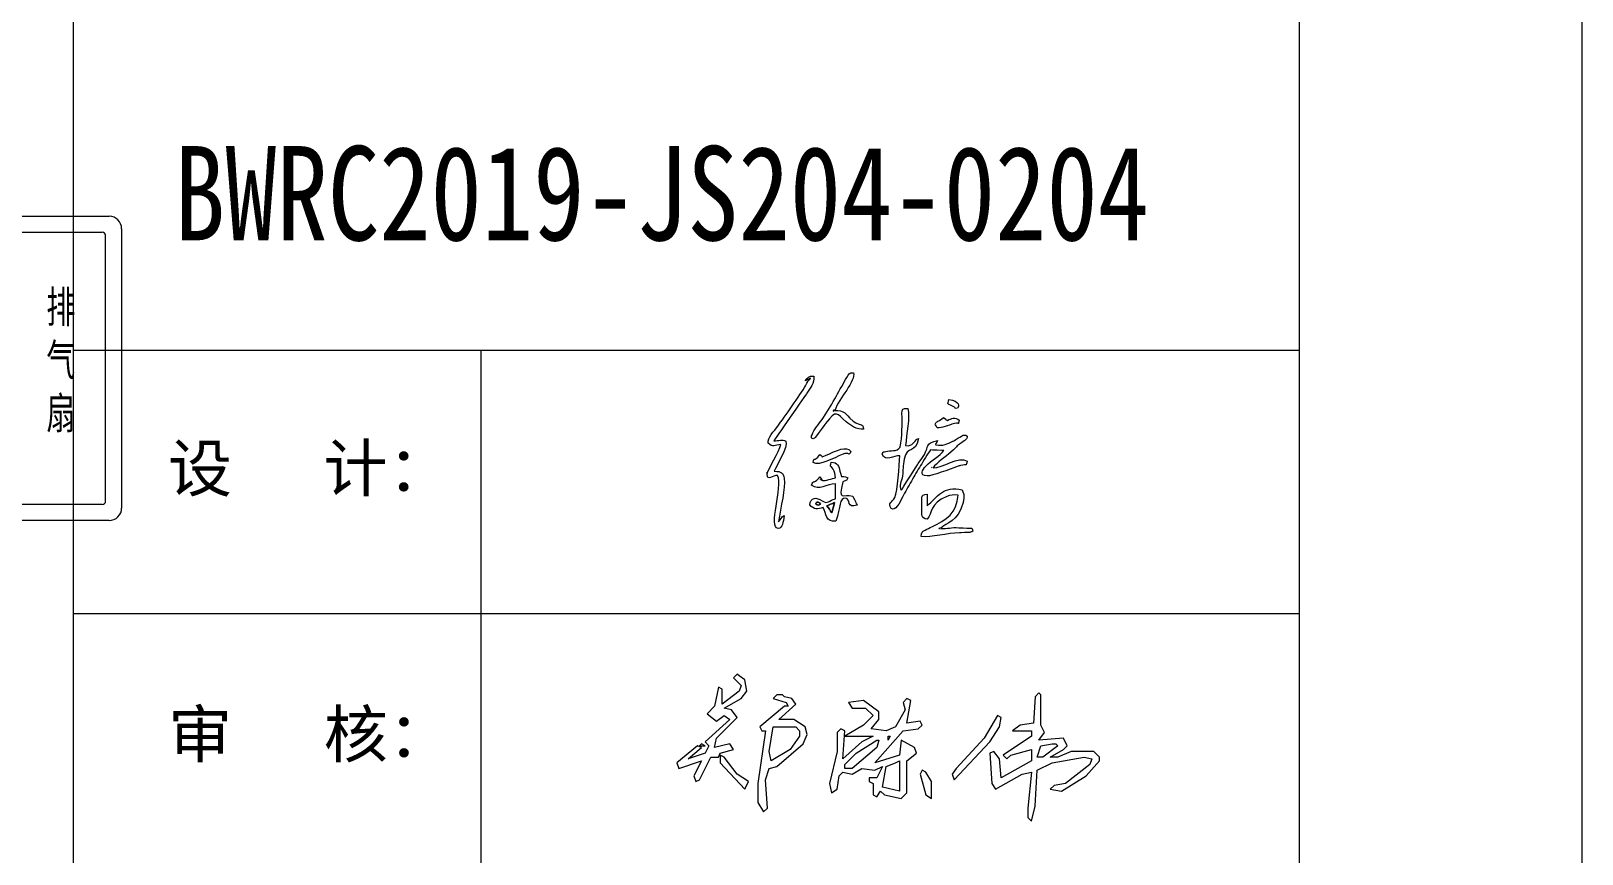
# Model space of a CAD drawing. Header units: millimetres. Extents: x 130143 to 328923, y 19139 to 134795.
# Drawn here: x 280981 to 287559, y 27743 to 31233 of the extents above; entities that cross this region are included whole.
import ezdxf
from ezdxf.enums import TextEntityAlignment as Align

# ---------------------------------------------------------------- set-up
doc = ezdxf.new("R2010")
doc.units = ezdxf.units.MM
doc.header["$LTSCALE"] = 10
doc.layers.add('邦威智能化', color=7, linetype='Continuous', lineweight=18)
doc.styles.get("Standard").update_dxf_attribs({"font": 'arial.ttf'})
doc.styles.add('仿宋体', font='', dxfattribs={"width": 0.8})
doc.styles.add('标准', font='', dxfattribs={"width": 0.667})
doc.styles.get('仿宋体').set_extended_font_data('宋体')
doc.styles.get('标准').set_extended_font_data('仿宋_gb2312')

# ---------------------------------------------------------------- blocks, each defined once
blk = doc.blocks.new('图框')
for p, q in [((34698.4, 589.7), (34698.4, -29110.3)), ((34698.4, -16833.3), (41198.4, -16833.3)), ((36860.1, -16833.3), (36860.1, -23716)), ((34698.4, -18229.8), (41198.4, -18229.8))]:
    blk.add_line(p, q)
for points in [[(-2301.6, 1739.7), (42698.4, 1739.7), (42698.4, -30260.3), (-2301.6, -30260.3)], [(-801.6, 589.7), (41198.4, 589.7), (41198.4, -29110.3), (-801.6, -29110.3)]]:
    blk.add_lwpolyline(points, close=True)
for s, p, p2 in [('设     计：', (35200, -17582.6), (36706.3, -17582.6)), ('审     核：', (35201.4, -18992.3), (36707.7, -18992.3))]:
    blk.add_text(s, height=245.65).set_placement(p, p2, align=Align.ALIGNED)
blk = doc.blocks.new('zcw')
at = {"linetype": 'Continuous', "elevation": 9684500}
for points in [[(448, 1160), (447, 1161), (445, 1159), (449, 1155), (448, 1152), (439, 1145), (439, 1153), (437, 1154), (435, 1144), (431, 1140), (436, 1136), (440, 1139), (443, 1137), (430, 1125), (432, 1123), (430, 1119), (421, 1116), (428, 1122), (426, 1123), (415, 1114), (416, 1111), (428, 1115), (424, 1107), (425, 1104), (427, 1105), (433, 1117), (437, 1117), (438, 1119), (445, 1121), (443, 1124), (435, 1122), (436, 1127), (447, 1138), (444, 1142), (440, 1143), (449, 1148), (452, 1152), (451, 1158), (448, 1160)], [(472, 1149), (471, 1150), (468, 1150), (466, 1148), (473, 1146), (474, 1144), (472, 1144), (459, 1133), (460, 1131), (462, 1131), (458, 1103), (458, 1093), (461, 1088), (463, 1090), (462, 1105), (464, 1111), (468, 1112), (482, 1124), (484, 1129), (483, 1133), (477, 1137), (469, 1137), (478, 1145), (476, 1148), (472, 1149)], [(539, 1147), (537, 1148), (535, 1146), (536, 1142), (531, 1133), (526, 1131), (518, 1132), (522, 1137), (522, 1141), (514, 1147), (506, 1146), (508, 1143), (515, 1143), (519, 1139), (514, 1134), (504, 1128), (519, 1128), (513, 1125), (503, 1116), (504, 1131), (502, 1132), (500, 1130), (500, 1120), (496, 1103), (497, 1098), (500, 1100), (501, 1107), (503, 1109), (508, 1108), (513, 1111), (520, 1110), (524, 1112), (521, 1106), (517, 1106), (517, 1104), (519, 1103), (519, 1097), (521, 1096), (523, 1099), (525, 1097), (534, 1095), (537, 1098), (537, 1115), (542, 1119), (541, 1122), (534, 1126), (533, 1118), (520, 1114), (535, 1131), (543, 1132), (545, 1134), (544, 1136), (537, 1135), (539, 1147)], [(608, 1150), (607, 1151), (605, 1149), (604, 1135), (597, 1134), (593, 1131), (603, 1131), (603, 1128), (588, 1118), (590, 1116), (592, 1118), (603, 1121), (603, 1115), (587, 1106), (586, 1116), (583, 1120), (581, 1119), (582, 1103), (584, 1100), (598, 1108), (603, 1109), (601, 1090), (601, 1085), (603, 1083), (605, 1091), (606, 1110), (614, 1114), (631, 1117), (635, 1116), (634, 1113), (621, 1103), (615, 1102), (613, 1100), (619, 1099), (632, 1107), (639, 1115), (639, 1117), (636, 1120), (624, 1120), (617, 1117), (613, 1117), (620, 1121), (622, 1123), (620, 1127), (607, 1126), (610, 1130), (608, 1134), (608, 1150)], [(587, 1138), (585, 1139), (578, 1127), (563, 1111), (561, 1108), (562, 1105), (581, 1125), (586, 1133), (587, 1138)], [(466, 1133), (474, 1133), (478, 1133), (480, 1131), (480, 1128), (475, 1121), (465, 1115), (464, 1120), (466, 1133)], [(527, 1128), (528, 1128), (527, 1126), (527, 1128)], [(430, 1123), (428, 1124), (427, 1123), (430, 1123)], [(521, 1126), (522, 1126), (521, 1122), (508, 1111), (504, 1111), (504, 1113), (510, 1119), (521, 1126)], [(614, 1124), (616, 1124), (617, 1123), (609, 1117), (606, 1117), (608, 1123), (614, 1124)], [(440, 1117), (438, 1118), (438, 1114), (451, 1100), (453, 1104), (447, 1108), (440, 1117)], [(531, 1114), (533, 1115), (533, 1099), (524, 1101), (526, 1112), (531, 1114)], [(547, 1109), (545, 1110), (544, 1108), (547, 1097), (550, 1095), (550, 1104), (547, 1109)]]:
    blk.add_lwpolyline(points, dxfattribs=at)

msp = doc.modelspace()

# ---------------------------------------------------------------- linework, layer by layer
at = {"layer": '邦威智能化', "color": 0}
for p, q in [((280074.7983, 30447.76932, 0.49906), (281312.2983, 30447.76932, 0.49906)), ((281364.7983, 30395.26932, 0.49906), (281364.7983, 29210.26932, 0.49906)), ((280156.9233, 30379.89432, 0.49906), (281282.6733, 30379.89432, 0.49906)), ((281296.9233, 29239.89434, 0.49906), (281296.9233, 30365.64432, 0.49906)), ((281282.6733, 29225.64432, 0.49906), (280156.9233, 29225.64432, 0.49906)), ((281312.2983, 29157.76932, 0.49906), (280074.7983, 29157.76932, 0.49906))]:
    msp.add_line(p, q, dxfattribs=at)
for centre, radius, start, end in [((281312.2983, 30395.26932, 0.49906), 52.5, 0, 89.999999998), ((281282.6733, 30365.64432, 0.49906), 14.25, 0, 90), ((281282.6733, 29239.89432, 0.49906), 14.25, 270, 0.000077275), ((281312.2983, 29210.26932, 0.49906), 52.5, 269.99999999, 0)]:
    msp.add_arc(centre, radius, start, end, dxfattribs=at)
at = {"layer": '邦威智能化'}
for points, knots in [([(284264.19526, 29750.20603, 0), (284264.19526, 29750.20603, 0), (284287.07941, 29760.87099, 0), (284287.07941, 29760.87099, 0), (284287.07941, 29760.87099, 0), (284275.85853, 29743.68323, 0), (284284.13443, 29766.05683, 0), (284265.04139, 29728.8695, 0), (284265.04139, 29728.8695, 0), (284245.62157, 29691.05969, 0), (284175.23342, 29596.20066, 0), (284148.42591, 29558.30048, 0), (284148.42591, 29558.30048, 0), (284133.60402, 29537.33487, 0), (284103.35218, 29508.3646, 0), (284106.88585, 29485.46804, 0), (284106.88585, 29485.46804, 0), (284127.42383, 29467.34581, 0), (284135.07217, 29476.16274, 0), (284161.38943, 29480.69006, 0), (284161.38943, 29480.69006, 0), (284154.22747, 29449.42597, 0), (284108.0022, 29374.75357, 0), (284104.5135, 29361.00389, 0), (284104.5135, 29361.00389, 0), (284100.37436, 29344.72128, 0), (284104.68962, 29378.60319, 0), (284103.29773, 29353.57063, 0), (284103.29773, 29353.57063, 0), (284101.5325, 29321.86571, 0), (284127.55747, 29350.40277, 0), (284147.29535, 29349.16877, 0), (284147.29535, 29349.16877, 0), (284171.97144, 29300.85561, 0), (284104.20982, 29125.15065, 0), (284150.29568, 29123.93572, 0), (284150.29568, 29123.93572, 0), (284168.54419, 29126.49691, 0), (284170.80673, 29148.50851, 0), (284174.75742, 29178.70563, 0), (284174.75742, 29178.70563, 0), (284162.01918, 29170.43909, 0), (284162.04463, 29163.74243, 0), (284151.78857, 29151.9297, 0), (284151.78857, 29151.9297, 0), (284159.50696, 29214.43481, 0), (284182.4062, 29294.70014, 0), (284175.36497, 29336.45084, 0), (284175.36497, 29336.45084, 0), (284171.3917, 29360.03617, 0), (284163.97454, 29366.5467, 0), (284132.8856, 29366.46051, 0), (284132.8856, 29366.46051, 0), (284143.28096, 29393.87635, 0), (284192.95141, 29467.6101, 0), (284182.22787, 29494.58159, 0), (284182.22787, 29494.58159, 0), (284168.20759, 29502.81555, 0), (284152.83737, 29495.74847, 0), (284131.26541, 29495.6264, 0), (284131.26541, 29495.6264, 0), (284131.26541, 29495.6264, 0), (284271.36019, 29697.35303, 0), (284271.36019, 29697.35303, 0), (284271.36019, 29697.35303, 0), (284287.87886, 29722.91827, 0), (284303.05426, 29736.82829, 0), (284301.21068, 29769.5832, 0), (284301.21068, 29769.5832, 0), (284277.30267, 29771.05548, 0), (284277.74692, 29765.44862, 0), (284264.19526, 29750.20603, 0)], [0, 0, 0, 0, 0.0526315789, 0.0526315789, 0.0526315789, 0.0526315889, 0.1052631579, 0.1052631579, 0.1052631579, 0.1052631679, 0.1578947368, 0.1578947368, 0.1578947368, 0.1578947468, 0.2105263158, 0.2105263158, 0.2105263158, 0.2105263258, 0.2631578947, 0.2631578947, 0.2631578947, 0.2631579047, 0.3157894737, 0.3157894737, 0.3157894737, 0.3157894837, 0.3684210526, 0.3684210526, 0.3684210526, 0.3684210626, 0.4210526316, 0.4210526316, 0.4210526316, 0.4210526416, 0.4736842105, 0.4736842105, 0.4736842105, 0.4736842205, 0.5263157895, 0.5263157895, 0.5263157895, 0.5263157995, 0.5789473684, 0.5789473684, 0.5789473684, 0.5789473784, 0.6315789474, 0.6315789474, 0.6315789474, 0.6315789574, 0.6842105263, 0.6842105263, 0.6842105263, 0.6842105363, 0.7368421053, 0.7368421053, 0.7368421053, 0.7368421153, 0.7894736842, 0.7894736842, 0.7894736842, 0.7894736942, 0.8421052632, 0.8421052632, 0.8421052632, 0.8421052732, 0.8947368421, 0.8947368421, 0.8947368421, 0.8947368521, 1, 1, 1, 1]), ([(284512.0343, 29544.78512, 0), (284509.03129, 29577.59567, 0), (284494.16394, 29551.01105, 0), (284454.1106, 29591.89528, 0), (284454.1106, 29591.89528, 0), (284426.7859, 29619.78448, 0), (284431.48885, 29621.73501, 0), (284389.75083, 29624.70225, 0), (284389.75083, 29624.70225, 0), (284407.89491, 29675.65959, 0), (284480.31301, 29750.12642, 0), (284469.41794, 29784.50996, 0), (284469.41794, 29784.50996, 0), (284450.86366, 29784.88473, 0), (284449.85999, 29778.31355, 0), (284441.64024, 29764.84114, 0), (284441.64024, 29764.84114, 0), (284411.76893, 29715.87385, 0), (284382.62959, 29655.38901, 0), (284342.06014, 29593.8689, 0), (284342.06014, 29593.8689, 0), (284329.69873, 29575.12301, 0), (284307.52101, 29552.28668, 0), (284296.88207, 29529.25445, 0), (284296.88207, 29529.25445, 0), (284293.024, 29520.90677, 0), (284282.37522, 29497.67194, 0), (284304.55762, 29506.68564, 0), (284304.55762, 29506.68564, 0), (284304.55762, 29506.68564, 0), (284351.2356, 29569.58471, 0), (284351.2356, 29569.58471, 0), (284351.2356, 29569.58471, 0), (284399.2991, 29632.49393, 0), (284397.18148, 29610.5725, 0), (284437.93178, 29575.97405, 0), (284437.93178, 29575.97405, 0), (284455.74136, 29560.85335, 0), (284484.78644, 29541.45643, 0), (284512.0343, 29544.78512, 0)], [0, 0, 0, 0, 0.0909090909, 0.0909090909, 0.0909090909, 0.0909091009, 0.1818181818, 0.1818181818, 0.1818181818, 0.1818181918, 0.2727272727, 0.2727272727, 0.2727272727, 0.2727272827, 0.3636363636, 0.3636363636, 0.3636363636, 0.3636363736, 0.4545454545, 0.4545454545, 0.4545454545, 0.4545454645, 0.5454545455, 0.5454545455, 0.5454545455, 0.5454545555, 0.6363636364, 0.6363636364, 0.6363636364, 0.6363636464, 0.7272727273, 0.7272727273, 0.7272727273, 0.7272727373, 0.8181818182, 0.8181818182, 0.8181818182, 0.8181818282, 1, 1, 1, 1]), ([(284873.67033, 29671.10388, 0), (284868.46832, 29646.14972, 0), (284863.04869, 29656.23608, 0), (284897.16833, 29638.38408, 0), (284897.16833, 29638.38408, 0), (284899.30909, 29637.26912, 0), (284900.10464, 29627.27839, 0), (284911.49723, 29635.64181, 0), (284911.49723, 29635.64181, 0), (284918.03544, 29640.43989, 0), (284921.35259, 29665.13508, 0), (284873.67033, 29671.10388, 0)], [0, 0, 0, 0, 0.25, 0.25, 0.25, 0.25000001, 0.5, 0.5, 0.5, 0.50000001, 1, 1, 1, 1]), ([(284386.21998, 29626.41465, 0), (284386.78493, 29626.93084, 0), (284387.34452, 29625.11684, 0), (284387.22382, 29624.36486, 0), (284387.22382, 29624.36486, 0), (284387.17412, 29624.05522, 0), (284387.64984, 29623.48543, 0), (284387.63304, 29623.52216, 0), (284387.63304, 29623.52216, 0), (284387.55195, 29623.68831, 0), (284376.83219, 29617.96199, 0), (284386.21998, 29626.41465, 0)], [0, 0, 0, 0, 0.25, 0.25, 0.25, 0.25000001, 0.5, 0.5, 0.5, 0.50000001, 1, 1, 1, 1]), ([(284667.96401, 29469.29658, 0), (284651.87578, 29447.33183, 0), (284625.39929, 29456.3003, 0), (284606.80165, 29450.85722, 0), (284606.80165, 29450.85722, 0), (284586.85215, 29445.01291, 0), (284597.73187, 29451.70043, 0), (284590.96918, 29438.43655, 0), (284590.96918, 29438.43655, 0), (284603.64972, 29404.6115, 0), (284640.60155, 29432.7446, 0), (284665.35801, 29432.56539, 0), (284665.35801, 29432.56539, 0), (284662.37699, 29391.58959, 0), (284658.82095, 29282.57791, 0), (284644.81001, 29255.03911, 0), (284644.81001, 29255.03911, 0), (284633.79551, 29233.37731, 0), (284613.17759, 29233.82809, 0), (284628.7589, 29209.24169, 0), (284628.7589, 29209.24169, 0), (284647.80839, 29193.54197, 0), (284664.14443, 29234.04736, 0), (284676.80652, 29256.53934, 0), (284676.80652, 29256.53934, 0), (284689.45775, 29278.99904, 0), (284701.77272, 29300.42375, 0), (284714.81034, 29324.61935, 0), (284714.81034, 29324.61935, 0), (284727.84707, 29348.80942, 0), (284740.91851, 29369.82345, 0), (284754.23371, 29390.41269, 0), (284754.23371, 29390.41269, 0), (284765.85311, 29408.38722, 0), (284784.32037, 29443.23051, 0), (284795.66633, 29457.06324, 0), (284795.66633, 29457.06324, 0), (284795.66633, 29457.06324, 0), (284852.92773, 29454.20203, 0), (284852.92773, 29454.20203, 0), (284852.92773, 29454.20203, 0), (284837.20572, 29431.6567, 0), (284800.09509, 29413.87722, 0), (284776.25017, 29388.10967, 0), (284776.25017, 29388.10967, 0), (284762.38211, 29373.12204, 0), (284746.21869, 29348.9574, 0), (284781.23466, 29346.51327, 0), (284781.23466, 29346.51327, 0), (284802.6552, 29345.02053, 0), (284879.59386, 29376.34332, 0), (284906.76937, 29385.44037, 0), (284906.76937, 29385.44037, 0), (284909.43577, 29386.32823, 0), (284916.42893, 29388.80163, 0), (284916.757, 29388.90211, 0), (284916.757, 29388.90211, 0), (284916.757, 29388.90211, 0), (284923.60433, 29390.8204, 0), (284923.60433, 29390.8204, 0), (284923.60433, 29390.8204, 0), (284954.481, 29398.20608, 0), (284945.01439, 29386.47082, 0), (284951.43391, 29409.36358, 0), (284951.43391, 29409.36358, 0), (284916.03141, 29433.11017, 0), (284846.05195, 29379.38459, 0), (284806.72583, 29381.15933, 0), (284806.72583, 29381.15933, 0), (284819.20501, 29400.53289, 0), (284862.75911, 29429.69346, 0), (284882.3882, 29447.35792, 0), (284882.3882, 29447.35792, 0), (284917.19876, 29478.68755, 0), (284901.14392, 29470.182, 0), (284938.91795, 29495.69893, 0), (284938.91795, 29495.69893, 0), (284943.4779, 29498.77272, 0), (284945.83111, 29499.22876, 0), (284948.42432, 29504.18361, 0), (284948.42432, 29504.18361, 0), (284952.2363, 29511.46673, 0), (284957.07582, 29523.03153, 0), (284934.03257, 29519.39663, 0), (284934.03257, 29519.39663, 0), (284934.03257, 29519.39663, 0), (284890.22443, 29493.60044, 0), (284890.22443, 29493.60044, 0), (284890.22443, 29493.60044, 0), (284867.11267, 29481.58813, 0), (284850.05883, 29473.25426, 0), (284818.25346, 29478.10399, 0), (284818.25346, 29478.10399, 0), (284816.05916, 29489.06222, 0), (284815.32541, 29471.87571, 0), (284826.10609, 29497.06311, 0), (284826.10609, 29497.06311, 0), (284826.10609, 29497.06311, 0), (284795.49754, 29487.49618, 0), (284795.49754, 29487.49618, 0), (284795.49754, 29487.49618, 0), (284770.73381, 29467.55912, 0), (284795.97962, 29465.76435, 0), (284743.51999, 29399.17652, 0), (284743.51999, 29399.17652, 0), (284743.51999, 29399.17652, 0), (284672.11472, 29285.71884, 0), (284672.11472, 29285.71884, 0), (284672.11472, 29285.71884, 0), (284660.70666, 29308.31958, 0), (284672.80858, 29318.45214, 0), (284676.96732, 29347.57795, 0), (284676.96732, 29347.57795, 0), (284680.20295, 29370.21039, 0), (284678.90661, 29390.47351, 0), (284684.00994, 29417.60441, 0), (284684.00994, 29417.60441, 0), (284695.7481, 29479.92373, 0), (284733.51586, 29437.59142, 0), (284745.64262, 29504.80541, 0), (284745.64262, 29504.80541, 0), (284731.48084, 29501.94559, 0), (284739.80458, 29500.23525, 0), (284722.80662, 29485.04103, 0), (284722.80662, 29485.04103, 0), (284714.38455, 29477.51665, 0), (284706.17855, 29473.10537, 0), (284690.56401, 29475.6116, 0), (284690.56401, 29475.6116, 0), (284693.60304, 29521.64857, 0), (284710.149, 29598.056, 0), (284699.79286, 29632.22826, 0), (284699.79286, 29632.22826, 0), (284675.60048, 29634.75575, 0), (284674.40345, 29630.33681, 0), (284675.05145, 29611.79419, 0), (284675.05145, 29611.79419, 0), (284676.64115, 29566.11458, 0), (284675.05952, 29514.70515, 0), (284667.96401, 29469.29658, 0)], [0, 0, 0, 0, 0.0277777778, 0.0277777778, 0.0277777778, 0.0277777878, 0.0555555556, 0.0555555556, 0.0555555556, 0.0555555656, 0.0833333333, 0.0833333333, 0.0833333333, 0.0833333433, 0.1111111111, 0.1111111111, 0.1111111111, 0.1111111211, 0.1388888889, 0.1388888889, 0.1388888889, 0.1388888989, 0.1666666667, 0.1666666667, 0.1666666667, 0.1666666767, 0.1944444444, 0.1944444444, 0.1944444444, 0.1944444544, 0.2222222222, 0.2222222222, 0.2222222222, 0.2222222322, 0.25, 0.25, 0.25, 0.25000001, 0.2777777778, 0.2777777778, 0.2777777778, 0.2777777878, 0.3055555556, 0.3055555556, 0.3055555556, 0.3055555656, 0.3333333333, 0.3333333333, 0.3333333333, 0.3333333433, 0.3611111111, 0.3611111111, 0.3611111111, 0.3611111211, 0.3888888889, 0.3888888889, 0.3888888889, 0.3888888989, 0.4166666667, 0.4166666667, 0.4166666667, 0.4166666767, 0.4444444444, 0.4444444444, 0.4444444444, 0.4444444544, 0.4722222222, 0.4722222222, 0.4722222222, 0.4722222322, 0.5, 0.5, 0.5, 0.50000001, 0.5277777778, 0.5277777778, 0.5277777778, 0.5277777878, 0.5555555556, 0.5555555556, 0.5555555556, 0.5555555656, 0.5833333333, 0.5833333333, 0.5833333333, 0.5833333433, 0.6111111111, 0.6111111111, 0.6111111111, 0.6111111211, 0.6388888889, 0.6388888889, 0.6388888889, 0.6388888989, 0.6666666667, 0.6666666667, 0.6666666667, 0.6666666767, 0.6944444444, 0.6944444444, 0.6944444444, 0.6944444544, 0.7222222222, 0.7222222222, 0.7222222222, 0.7222222322, 0.75, 0.75, 0.75, 0.75000001, 0.7777777778, 0.7777777778, 0.7777777778, 0.7777777878, 0.8055555556, 0.8055555556, 0.8055555556, 0.8055555656, 0.8333333333, 0.8333333333, 0.8333333333, 0.8333333433, 0.8611111111, 0.8611111111, 0.8611111111, 0.8611111211, 0.8888888889, 0.8888888889, 0.8888888889, 0.8888888989, 0.9166666667, 0.9166666667, 0.9166666667, 0.9166666767, 0.9444444444, 0.9444444444, 0.9444444444, 0.9444444544, 1, 1, 1, 1]), ([(284867.52159, 29582.37055, 0), (284849.54136, 29591.41026, 0), (284870.74322, 29581.55854, 0), (284851.38284, 29594.7559, 0), (284851.38284, 29594.7559, 0), (284824.33224, 29572.97395, 0), (284827.04018, 29582.74265, 0), (284815.15696, 29566.23405, 0), (284815.15696, 29566.23405, 0), (284815.15696, 29566.23405, 0), (284824.95036, 29550.81759, 0), (284824.95036, 29550.81759, 0), (284824.95036, 29550.81759, 0), (284845.37474, 29549.01966, 0), (284867.22263, 29561.4617, 0), (284898.19097, 29568.6058, 0), (284898.19097, 29568.6058, 0), (284921.99182, 29574.09851, 0), (284911.27134, 29559.74568, 0), (284917.61754, 29582.88841, 0), (284917.61754, 29582.88841, 0), (284901.09681, 29596.63956, 0), (284884.32935, 29590.90273, 0), (284867.52159, 29582.37055, 0)], [0, 0, 0, 0, 0.1428571429, 0.1428571429, 0.1428571429, 0.1428571529, 0.2857142857, 0.2857142857, 0.2857142857, 0.2857142957, 0.4285714286, 0.4285714286, 0.4285714286, 0.4285714386, 0.5714285714, 0.5714285714, 0.5714285714, 0.5714285814, 0.7142857143, 0.7142857143, 0.7142857143, 0.7142857243, 1, 1, 1, 1]), ([(284326.48455, 29437.6754, 0), (284298.40333, 29399.08354, 0), (284305.6803, 29434.35039, 0), (284297.58683, 29403.81999, 0), (284297.58683, 29403.81999, 0), (284326.18953, 29386.64931, 0), (284385.08845, 29422.5067, 0), (284421.6746, 29437.93722, 0), (284421.6746, 29437.93722, 0), (284454.98318, 29451.9938, 0), (284447.15374, 29425.33449, 0), (284457.71529, 29450.21676, 0), (284457.71529, 29450.21676, 0), (284439.55663, 29477.79178, 0), (284399.07499, 29453.03839, 0), (284350.04507, 29433.50812, 0), (284350.04507, 29433.50812, 0), (284328.19041, 29424.80481, 0), (284346.09647, 29424.13706, 0), (284326.48455, 29437.6754, 0)], [0, 0, 0, 0, 0.1666666667, 0.1666666667, 0.1666666667, 0.1666666767, 0.3333333333, 0.3333333333, 0.3333333333, 0.3333333433, 0.5, 0.5, 0.5, 0.50000001, 0.6666666667, 0.6666666667, 0.6666666667, 0.6666666767, 1, 1, 1, 1]), ([(284392.435, 29338.31123, 0), (284382.81765, 29336.20231, 0), (284345.69528, 29324.67489, 0), (284338.52089, 29327.85689, 0), (284338.52089, 29327.85689, 0), (284316.73654, 29337.50717, 0), (284343.42374, 29320.73469, 0), (284331.9284, 29334.09893, 0), (284331.9284, 29334.09893, 0), (284331.9284, 29334.09893, 0), (284325.96177, 29342.82681, 0), (284325.96177, 29342.82681, 0), (284325.96177, 29342.82681, 0), (284320.03426, 29334.90771, 0), (284326.41331, 29341.68238, 0), (284319.08179, 29333.92058, 0), (284319.08179, 29333.92058, 0), (284318.22734, 29333.01413, 0), (284315.20328, 29329.898, 0), (284314.16105, 29328.98766, 0), (284314.16105, 29328.98766, 0), (284296.79816, 29313.85202, 0), (284301.20653, 29330.68127, 0), (284291.48592, 29307.57537, 0), (284291.48592, 29307.57537, 0), (284323.65701, 29283.20175, 0), (284354.69353, 29311.97235, 0), (284393.01186, 29313.21222, 0), (284393.01186, 29313.21222, 0), (284393.01186, 29313.21222, 0), (284393.25686, 29249.36655, 0), (284393.25686, 29249.36655, 0), (284393.25686, 29249.36655, 0), (284364.82318, 29243.73832, 0), (284360.6692, 29224.71301, 0), (284335.97539, 29241.14852, 0), (284335.97539, 29241.14852, 0), (284311.11708, 29257.68985, 0), (284288.46752, 29257.17924, 0), (284283.57006, 29223.66302, 0), (284283.57006, 29223.66302, 0), (284301.43938, 29203.64941, 0), (284317.3877, 29204.74217, 0), (284341.18578, 29212.23176, 0), (284341.18578, 29212.23176, 0), (284353.78464, 29186.80256, 0), (284351.80794, 29149.2217, 0), (284394.86973, 29154.71398, 0), (284394.86973, 29154.71398, 0), (284414.88614, 29213.69682, 0), (284408.25114, 29255.71695, 0), (284436.21083, 29251.9609, 0), (284436.21083, 29251.9609, 0), (284457.03153, 29249.1692, 0), (284439.95728, 29206.64408, 0), (284484.48001, 29223.35866, 0), (284484.48001, 29223.35866, 0), (284480.08935, 29237.94764, 0), (284484.70474, 29223.80468, 0), (284479.28435, 29233.25026, 0), (284479.28435, 29233.25026, 0), (284479.28435, 29233.25026, 0), (284466.57828, 29261.50981, 0), (284466.57828, 29261.50981, 0), (284466.57828, 29261.50981, 0), (284423.83197, 29270.95146, 0), (284403.95266, 29237.91154, 0), (284424.03701, 29321.16959, 0), (284424.03701, 29321.16959, 0), (284443.68123, 29332.32054, 0), (284436.28454, 29320.23037, 0), (284445.27202, 29338.16794, 0), (284445.27202, 29338.16794, 0), (284413.91044, 29356.20681, 0), (284422.0666, 29325.5014, 0), (284412.05533, 29366.48671, 0), (284412.05533, 29366.48671, 0), (284407.03414, 29387.04142, 0), (284402.958, 29404.75606, 0), (284375.04018, 29405.06268, 0), (284375.04018, 29405.06268, 0), (284368.09677, 29377.88115, 0), (284371.7097, 29395.93838, 0), (284383.53875, 29375.28919, 0), (284383.53875, 29375.28919, 0), (284389.89616, 29364.19022, 0), (284392.67178, 29353.77958, 0), (284392.435, 29338.31123, 0)], [0, 0, 0, 0, 0.0434782609, 0.0434782609, 0.0434782609, 0.0434782709, 0.0869565217, 0.0869565217, 0.0869565217, 0.0869565317, 0.1304347826, 0.1304347826, 0.1304347826, 0.1304347926, 0.1739130435, 0.1739130435, 0.1739130435, 0.1739130535, 0.2173913043, 0.2173913043, 0.2173913043, 0.2173913143, 0.2608695652, 0.2608695652, 0.2608695652, 0.2608695752, 0.3043478261, 0.3043478261, 0.3043478261, 0.3043478361, 0.347826087, 0.347826087, 0.347826087, 0.347826097, 0.3913043478, 0.3913043478, 0.3913043478, 0.3913043578, 0.4347826087, 0.4347826087, 0.4347826087, 0.4347826187, 0.4782608696, 0.4782608696, 0.4782608696, 0.4782608796, 0.5217391304, 0.5217391304, 0.5217391304, 0.5217391404, 0.5652173913, 0.5652173913, 0.5652173913, 0.5652174013, 0.6086956522, 0.6086956522, 0.6086956522, 0.6086956622, 0.652173913, 0.652173913, 0.652173913, 0.652173923, 0.6956521739, 0.6956521739, 0.6956521739, 0.6956521839, 0.7391304348, 0.7391304348, 0.7391304348, 0.7391304448, 0.7826086957, 0.7826086957, 0.7826086957, 0.7826087057, 0.8260869565, 0.8260869565, 0.8260869565, 0.8260869665, 0.8695652174, 0.8695652174, 0.8695652174, 0.8695652274, 0.9130434783, 0.9130434783, 0.9130434783, 0.9130434883, 1, 1, 1, 1]), ([(284800.79162, 29383.87002, 0), (284800.79162, 29383.87002, 0), (284802.55398, 29381.06893, 0), (284802.55398, 29381.06893, 0), (284802.55398, 29381.06893, 0), (284802.35882, 29381.37249, 0), (284799.87649, 29383.2569, 0), (284800.79162, 29383.87002, 0)], [0, 0, 0, 0, 0.3333333333, 0.3333333333, 0.3333333333, 0.3333333433, 1, 1, 1, 1]), ([(284781.93955, 29219.52475, 0), (284781.93955, 29219.52475, 0), (284782.19249, 29268.66325, 0), (284782.19249, 29268.66325, 0), (284782.19249, 29268.66325, 0), (284749.82969, 29267.14241, 0), (284760.67866, 29254.09743, 0), (284759.51435, 29217.37305, 0), (284759.51435, 29217.37305, 0), (284758.56058, 29187.29611, 0), (284753.25801, 29167.43991, 0), (284782.10305, 29163.12206, 0), (284782.10305, 29163.12206, 0), (284804.85992, 29187.94125, 0), (284791.5364, 29231.64747, 0), (284865.66098, 29259.07743, 0), (284865.66098, 29259.07743, 0), (284882.46052, 29265.29688, 0), (284891.03484, 29268.00993, 0), (284912.82262, 29265.7663, 0), (284912.82262, 29265.7663, 0), (284908.55361, 29188.42626, 0), (284863.42423, 29160.65287, 0), (284801.48204, 29130.71174, 0), (284801.48204, 29130.71174, 0), (284792.06808, 29126.15971, 0), (284782.58634, 29121.85678, 0), (284773.72646, 29116.86985, 0), (284773.72646, 29116.86985, 0), (284759.90265, 29109.08382, 0), (284758.40389, 29109.53423, 0), (284755.95277, 29089.95201, 0), (284755.95277, 29089.95201, 0), (284798.28061, 29083.66292, 0), (284870.80123, 29105.44611, 0), (284918.45372, 29105.05168, 0), (284918.45372, 29105.05168, 0), (284918.45372, 29105.05168, 0), (284962.66372, 29107.4501, 0), (284962.66372, 29107.4501, 0), (284962.66372, 29107.4501, 0), (284974.71798, 29110.64251, 0), (284967.56406, 29107.80357, 0), (284975.66384, 29112.57787, 0), (284975.66384, 29112.57787, 0), (284972.04597, 29132.47629, 0), (284975.141, 29122.53618, 0), (284915.64492, 29127.1286, 0), (284915.64492, 29127.1286, 0), (284882.7431, 29129.67012, 0), (284870.87432, 29121.80283, 0), (284837.97421, 29124.21363, 0), (284837.97421, 29124.21363, 0), (284862.92941, 29150.29074, 0), (284913.32529, 29149.46165, 0), (284933.97712, 29234.34713, 0), (284933.97712, 29234.34713, 0), (284941.01762, 29263.29965, 0), (284937.76205, 29263.01681, 0), (284930.96956, 29287.09435, 0), (284930.96956, 29287.09435, 0), (284851.64105, 29309.29307, 0), (284822.71347, 29254.79189, 0), (284781.93955, 29219.52475, 0)], [0, 0, 0, 0, 0.0588235294, 0.0588235294, 0.0588235294, 0.0588235394, 0.1176470588, 0.1176470588, 0.1176470588, 0.1176470688, 0.1764705882, 0.1764705882, 0.1764705882, 0.1764705982, 0.2352941176, 0.2352941176, 0.2352941176, 0.2352941276, 0.2941176471, 0.2941176471, 0.2941176471, 0.2941176571, 0.3529411765, 0.3529411765, 0.3529411765, 0.3529411865, 0.4117647059, 0.4117647059, 0.4117647059, 0.4117647159, 0.4705882353, 0.4705882353, 0.4705882353, 0.4705882453, 0.5294117647, 0.5294117647, 0.5294117647, 0.5294117747, 0.5882352941, 0.5882352941, 0.5882352941, 0.5882353041, 0.6470588235, 0.6470588235, 0.6470588235, 0.6470588335, 0.7058823529, 0.7058823529, 0.7058823529, 0.7058823629, 0.7647058824, 0.7647058824, 0.7647058824, 0.7647058924, 0.8235294118, 0.8235294118, 0.8235294118, 0.8235294218, 0.8823529412, 0.8823529412, 0.8823529412, 0.8823529512, 1, 1, 1, 1]), ([(284308.79849, 29229.21585, 0), (284313.40164, 29243.19502, 0), (284324.50082, 29232.94572, 0), (284329.93259, 29227.28132, 0), (284329.93259, 29227.28132, 0), (284318.4515, 29222.00615, 0), (284321.67426, 29219.01036, 0), (284308.79849, 29229.21585, 0)], [0, 0, 0, 0, 0.3333333333, 0.3333333333, 0.3333333333, 0.3333333433, 1, 1, 1, 1]), ([(284355.69652, 29220.30455, 0), (284364.94267, 29223.21037, 0), (284379.72254, 29229.8504, 0), (284389.39173, 29233.44832, 0), (284389.39173, 29233.44832, 0), (284389.39173, 29233.44832, 0), (284377.64014, 29189.63216, 0), (284377.64014, 29189.63216, 0), (284377.64014, 29189.63216, 0), (284368.57062, 29201.32525, 0), (284365.49563, 29208.84601, 0), (284355.69652, 29220.30455, 0)], [0, 0, 0, 0, 0.25, 0.25, 0.25, 0.25000001, 0.5, 0.5, 0.5, 0.50000001, 1, 1, 1, 1]), ([(284833.92885, 29124.52263, 0), (284834.33283, 29124.70735, 0), (284835.02132, 29124.12042, 0), (284834.95674, 29123.68272, 0), (284834.95674, 29123.68272, 0), (284834.92745, 29123.50026, 0), (284835.38235, 29123.33083, 0), (284835.37771, 29123.33724, 0), (284835.37771, 29123.33724, 0), (284835.29258, 29123.40762, 0), (284827.9997, 29121.78771, 0), (284833.92885, 29124.52263, 0)], [0, 0, 0, 0, 0.25, 0.25, 0.25, 0.25000001, 0.5, 0.5, 0.5, 0.50000001, 1, 1, 1, 1])]:
    msp.add_open_spline(points, degree=3, knots=knots, dxfattribs=at)
at = {"layer": '邦威智能化', "color": 7}
for points, knots in [([(284308.79849, 29229.21585, 0), (284321.67426, 29219.01036, 0), (284318.4515, 29222.00615, 0), (284329.93259, 29227.28132, 0), (284329.93259, 29227.28132, 0), (284324.50082, 29232.94572, 0), (284313.40164, 29243.19502, 0), (284308.79849, 29229.21585, 0)], [0, 0, 0, 0, 0.3333333333, 0.3333333333, 0.3333333333, 0.3333333433, 1, 1, 1, 1]), ([(284355.69652, 29220.30455, 0), (284365.49563, 29208.84601, 0), (284368.57062, 29201.32525, 0), (284377.64014, 29189.63216, 0), (284377.64014, 29189.63216, 0), (284377.64014, 29189.63216, 0), (284389.39173, 29233.44832, 0), (284389.39173, 29233.44832, 0), (284389.39173, 29233.44832, 0), (284379.72254, 29229.8504, 0), (284364.94267, 29223.21037, 0), (284355.69652, 29220.30455, 0)], [0, 0, 0, 0, 0.25, 0.25, 0.25, 0.25000001, 0.5, 0.5, 0.5, 0.50000001, 1, 1, 1, 1])]:
    msp.add_open_spline(points, degree=3, knots=knots, dxfattribs=at)

# ---------------------------------------------------------------- block references
at = {"layer": '邦威智能化', "xscale": 0.8000000000029104, "yscale": 0.7999999999992724, "zscale": 0.8}
msp.add_blockref('图框', (253400.67364, 43347.2057, 0), dxfattribs=at)
at = {"layer": '邦威智能化', "linetype": 'Continuous', "xscale": 8, "yscale": 8, "zscale": 8}
msp.add_blockref('zcw', (280400.18035, 19218.38449, -77476000), dxfattribs=at)

# ---------------------------------------------------------------- texts
at = {"layer": '邦威智能化', "color": 0, "insert": (281586.90415, 30339.13315, 0), "char_height": 400, "width": 6746.6666667, "attachment_point": 7, "style": '仿宋体'}
msp.add_mtext('BWRC2019-JS204-0204', dxfattribs=at)
at = {"layer": '邦威智能化', "color": 0, "lineweight": -3, "insert": (281045.44692, 30131.50911, 0.49906), "char_height": 135, "width": 1032.6109752, "attachment_point": 1, "style": '标准'}
msp.add_mtext('{\\fSimHei|b0|i0|c134|p49;\\C256;排\\P气\\P扇}', dxfattribs=at)

doc.saveas('drawing.dxf')
